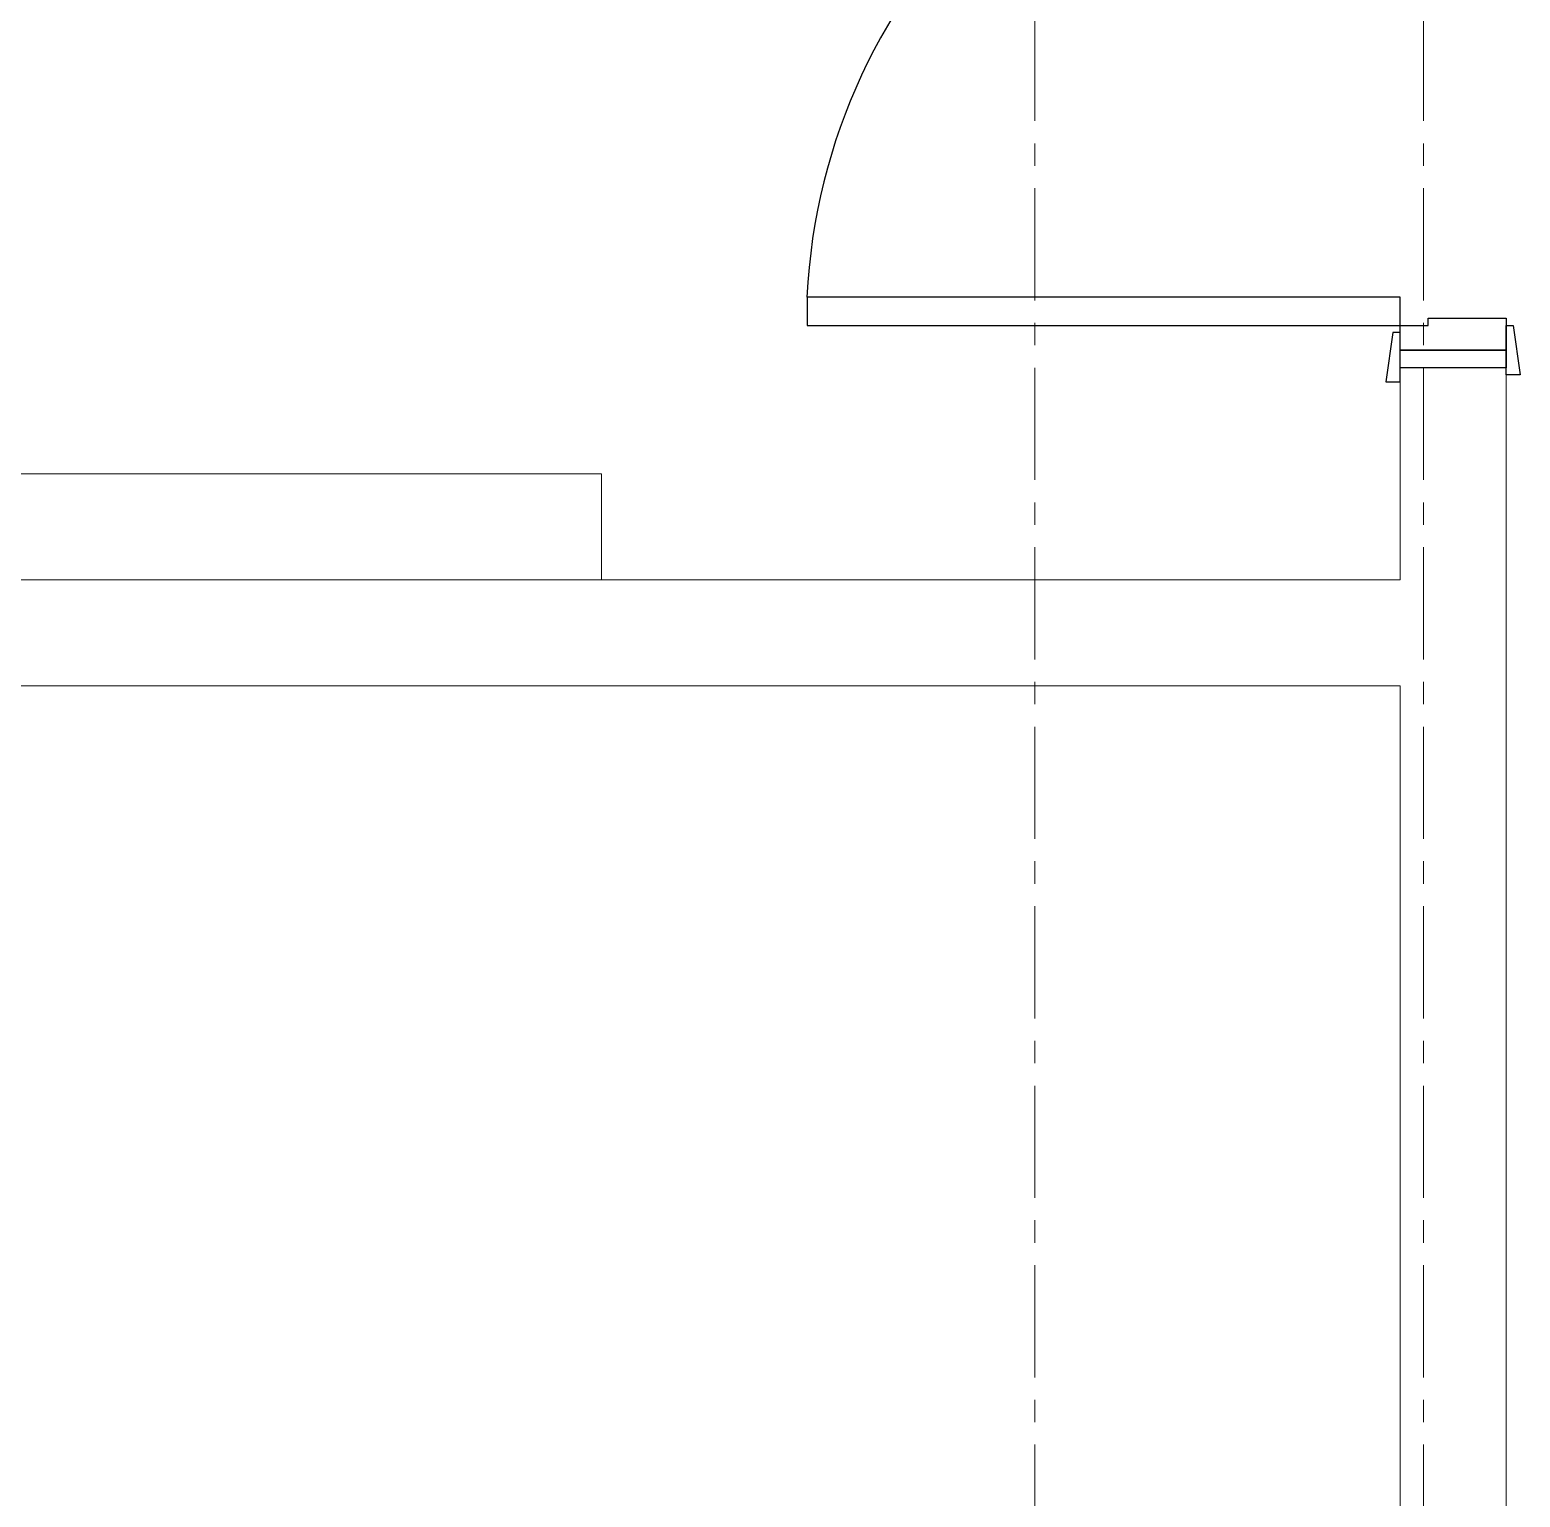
# Model space of a CAD drawing. Header units: millimetres. Extents: x 26027 to 581921, y 7230 to 233891.
# Drawn here: x 522577 to 524685, y 189204 to 191281 of the extents above; entities that cross this region are included whole.
import ezdxf

# ---------------------------------------------------------------- set-up
doc = ezdxf.new("R2010")
doc.units = ezdxf.units.MM
doc.header["$LTSCALE"] = 5
doc.linetypes.add('CENTER', pattern=[50.8, 31.75, -6.35, 6.35, -6.35])
doc.linetypes.add('HIDDEN2', pattern=[0.1875, 0.125, -0.0625])
doc.layers.add('axes', color=9, linetype='Continuous')
doc.layers.add('GE-ARCHITECTURAL_ELEMENTS', color=8, linetype='Continuous')
doc.layers.add('Walls', color=32, linetype='Continuous', lineweight=5)
doc.layers.add('Wooden Joinery', color=7, linetype='Continuous', lineweight=5, true_color=0xffdcd1)

# ---------------------------------------------------------------- blocks, each defined once
blk = doc.blocks.new('A$C009F45C9')
at = {"layer": 'GE-ARCHITECTURAL_ELEMENTS'}
for p, q in [((844, -1650), (754, -1650)), ((724, -1690), (724, -1680)), ((744, -1690), (744, -1680)), ((844, -1670), (754, -1670)), ((854, -1690), (854, -1680)), ((874, -1690), (874, -1680)), ((744, -1690), (724, -1690)), ((884, -1690), (844, -1690)), ((844, -1700), (844, -1690)), ((884, -1700), (884, -1690)), ((724, -1750), (724, -1760)), ((744, -1750), (724, -1750)), ((744, -1750), (744, -1760)), ((844, -1740), (844, -1750)), ((884, -1750), (844, -1750)), ((854, -1750), (854, -1760)), ((874, -1750), (874, -1760)), ((884, -1740), (884, -1750)), ((844, -1770), (754, -1770)), ((844, -1790), (754, -1790))]:
    blk.add_line(p, q, dxfattribs=at)
for points in [[(-75, -60), (-85, -60), (-95, 10), (-75, 10)], [(75, -50), (85, -50), (95, 20), (75, 20)], [(75, -100), (914, -100), (914, -60), (75, -60)], [(75, -1700), (914, -1700), (914, -1740), (75, -1740)], [(75, -1700), (914, -1700), (914, -1740), (75, -1740)], [(-75, -1740), (-85, -1740), (-95, -1810), (-75, -1810)], [(75, -1750), (85, -1750), (95, -1820), (75, -1820)]]:
    blk.add_lwpolyline(points, close=True, dxfattribs=at)
for points in [[(75, -25), (-75, -25), (-75, 0), (75, 0), (75, -25)], [(75, -25), (75, -60), (35, -60), (35, -70), (-75, -70), (-75, -25), (75, -25)], [(75, -1775), (75, -1740), (35, -1740), (35, -1730), (-75, -1730), (-75, -1775), (75, -1775)], [(75, -1775), (-75, -1775), (-75, -1800), (75, -1800), (75, -1775)]]:
    blk.add_lwpolyline(points, dxfattribs=at)
for centre, radius, start, end in [((75, -60), 840, 270, 357.2706), ((75, -1740), 840, 2.7294, 90), ((754, -1680), 30, 90, 180), ((844, -1680), 30, 0, 90), ((754, -1680), 10, 90, 180), ((844, -1680), 10, 0, 90), ((754, -1760), 30, 180, 270), ((754, -1760), 10, 180, 270), ((844, -1760), 10, 270, 0), ((844, -1760), 30, 270, 0)]:
    blk.add_arc(centre, radius, start, end, dxfattribs=at)

msp = doc.modelspace()

# ---------------------------------------------------------------- linework, layer by layer
at = {"layer": 'axes', "linetype": 'CENTER', "lineweight": 0}
for p, q in [((523998.8, 120285.6, 0), (523998.8, 205820.3, 0)), ((524548.8, 120285.6, 0), (524548.8, 205820.3, 0))]:
    msp.add_line(p, q, dxfattribs=at)
at = {"layer": 'Walls'}
for p, q in [((524515.4, 190802.2, 0), (524515.4, 190502.3, 0)), ((524665.4, 190802.2, 0), (524515.4, 190802.2, 0)), ((524665.4, 190802.2, 0), (524665.4, 187750.3, 0)), ((521035.4, 190502.3, 0), (524515.4, 190502.3, 0)), ((521035.4, 190352.3, 0), (524515.4, 190352.3, 0)), ((524515.4, 190352.3, 0), (524515.4, 186360.3, 0))]:
    msp.add_line(p, q, dxfattribs=at)
at = {"layer": 'Wooden Joinery', "linetype": 'HIDDEN2', "elevation": 0}
msp.add_lwpolyline([(518985.4, 190502.3), (518985.4, 190652.3), (523385.4, 190652.3), (523385.4, 190502.3)], dxfattribs=at)

# ---------------------------------------------------------------- block references
at = {"layer": 'Wooden Joinery', "rotation": 180}
msp.add_blockref('A$C009F45C9', (524590.4, 190802.3, 0), dxfattribs=at)

doc.saveas('drawing.dxf')
